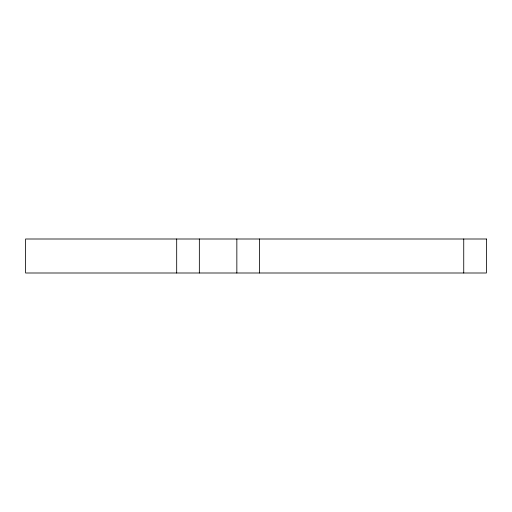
<?xml version="1.0" encoding="UTF-8"?>
<svg xmlns="http://www.w3.org/2000/svg" width="512" height="512" viewBox="0 0 512 512"><rect width="100%" height="100%" fill="white"/><g stroke="black" fill="none" stroke-linecap="round" stroke-linejoin="round"><path stroke-width="0.77" d="M463.738 239.002L463.738 272.998M259.507 239.002L259.507 272.998M236.845 239.002L236.845 272.998M199.347 239.002L199.347 272.998M176.685 239.002L176.685 272.998M486.4 239.002L25.6 239.002L25.606 272.998L486.4 272.998L486.4 239.002"/></g></svg>
